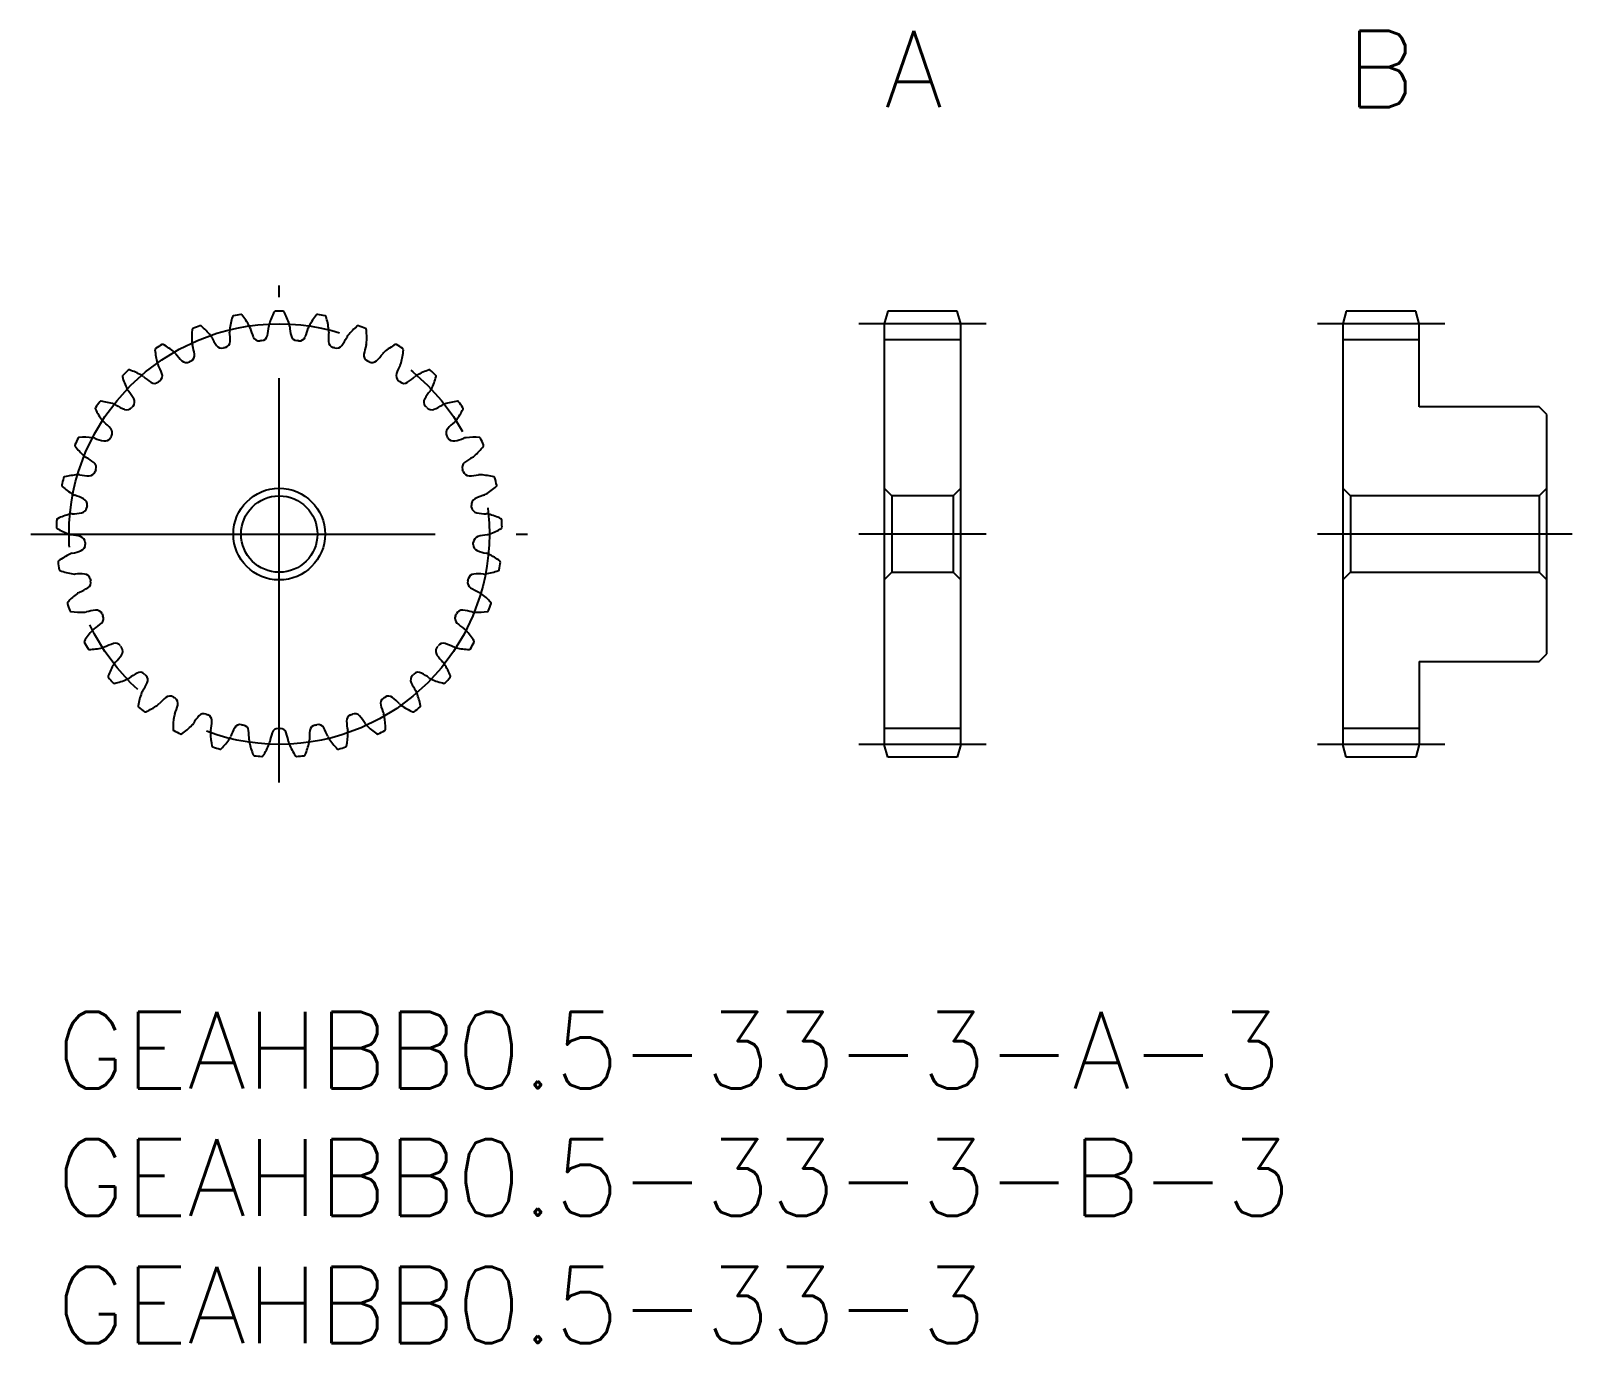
# Model space of a CAD drawing. Extents: x -1 to 59.5, y -13 to 38.5.
import ezdxf

# ---------------------------------------------------------------- set-up
doc = ezdxf.new("R2010")
doc.units = 0
doc.header["$LTSCALE"] = 0.5
doc.linetypes.add('CENTER', pattern=[50.8, 31.75, -6.35, 6.35, -6.35])
for name, color, linetype in [('MSM_CENTER', 1, 'CENTER'), ('MSM_CONTINUOUS', 7, 'CONTINUOUS'), ('MSM_PART_NUMBER', 7, 'CONTINUOUS')]:
    doc.layers.add(name, color=color, linetype=linetype)
doc.styles.get("Standard").update_dxf_attribs({"font": 'txt.shx', "height": 3, "bigfont": 'bigfont.shx'})

# ---------------------------------------------------------------- blocks, each defined once
blk = doc.blocks.new('*U2')
at = {"layer": 'MSM_PART_NUMBER'}
blk.add_text('GEAHBB0.5-33-3-A-3', height=3, dxfattribs=at).set_placement((0, -3))
blk = doc.blocks.new('*U3')
at = {"layer": 'MSM_PART_NUMBER'}
blk.add_text('GEAHBB0.5-33-3-B-3', height=3, dxfattribs=at).set_placement((0, -8))
blk = doc.blocks.new('*U4')
at = {"layer": 'MSM_PART_NUMBER'}
blk.add_text('GEAHBB0.5-33-3', height=3, dxfattribs=at).set_placement((0, -13))
blk = doc.blocks.new('*U5')
at = {"layer": 'MSM_PART_NUMBER'}
blk.add_text('A', height=3, dxfattribs=at).set_placement((32.5, 35.5))
blk = doc.blocks.new('*U6')
at = {"layer": 'MSM_PART_NUMBER'}
blk.add_text('B', height=3, dxfattribs=at).set_placement((50.634, 35.5))

msp = doc.modelspace()

# ---------------------------------------------------------------- linework, layer by layer
at = {"layer": 'MSM_CENTER'}
for p, q in [((8.75, 9), (8.75, 28.5)), ((36.5, 27), (31.5, 27)), ((54.5, 27), (49.5, 27)), ((-1, 18.75), (18.5, 18.75)), ((36.5, 18.75), (31.5, 18.75)), ((59.5, 18.75), (49.5, 18.75)), ((36.5, 10.5), (31.5, 10.5)), ((54.5, 10.5), (49.5, 10.5))]:
    msp.add_line(p, q, dxfattribs=at)
msp.add_circle((8.75, 18.75), 8.25, dxfattribs=at)
at = {"layer": 'MSM_CONTINUOUS'}
for p, q in [((32.634, 27.5), (32.5, 27)), ((35.366, 27.5), (32.634, 27.5)), ((35.5, 27), (35.366, 27.5)), ((50.634, 27.5), (50.5, 27)), ((53.366, 27.5), (50.634, 27.5)), ((53.5, 27), (53.366, 27.5)), ((32.5, 27), (32.5, 10.5)), ((35.5, 10.5), (35.5, 27)), ((50.5, 27), (50.5, 10.5)), ((53.5, 23.75), (53.5, 27)), ((35.5, 26.375), (32.5, 26.375)), ((53.5, 26.375), (50.5, 26.375)), ((58.2, 23.75), (53.5, 23.75)), ((58.5, 23.45), (58.2, 23.75)), ((58.5, 14.05), (58.5, 23.45)), ((32.5, 20.55), (32.8, 20.25)), ((32.8, 20.25), (32.8, 17.25)), ((35.2, 20.25), (32.8, 20.25)), ((35.2, 20.25), (35.5, 20.55)), ((35.2, 20.25), (35.2, 17.25)), ((50.5, 20.55), (50.8, 20.25)), ((50.8, 20.25), (50.8, 17.25)), ((58.2, 20.25), (50.8, 20.25)), ((58.2, 20.25), (58.5, 20.55)), ((58.2, 20.25), (58.2, 17.25)), ((32.8, 17.25), (32.5, 16.95)), ((32.8, 17.25), (35.2, 17.25)), ((35.5, 16.95), (35.2, 17.25)), ((50.8, 17.25), (50.5, 16.95)), ((50.8, 17.25), (58.2, 17.25)), ((58.5, 16.95), (58.2, 17.25)), ((58.2, 13.75), (58.5, 14.05)), ((53.5, 13.75), (58.2, 13.75)), ((53.5, 13.75), (53.5, 10.5)), ((35.5, 11.125), (32.5, 11.125)), ((53.5, 11.125), (50.5, 11.125)), ((32.634, 10), (32.5, 10.5)), ((35.5, 10.5), (35.366, 10)), ((50.634, 10), (50.5, 10.5)), ((53.5, 10.5), (53.366, 10)), ((35.366, 10), (32.634, 10)), ((53.366, 10), (50.634, 10))]:
    msp.add_line(p, q, dxfattribs=at)
for radius in [1.8, 1.5]:
    msp.add_circle((8.75, 18.75), radius, dxfattribs=at)
for centre, radius, start, end in [((9.538, 26.463), 2.75, 162.73917, 173.63636), ((6.96, 27.264), 0.05, 101.87565, 162.73918), ((8.75, 18.75), 8.75, 99.94253, 101.87565), ((7.248, 27.319), 0.05, 39.07901, 99.94253), ((5.152, 25.617), 2.75, 28.18182, 39.07901), ((10.983, 26.174), 2.75, 151.83008, 162.72727), ((8.603, 27.449), 0.05, 90.96656, 151.83009), ((8.75, 18.75), 8.75, 89.03344, 90.96656), ((8.897, 27.449), 0.05, 28.16992, 89.03344), ((6.517, 26.174), 2.75, 17.27273, 28.16992), ((12.348, 25.617), 2.75, 140.92099, 151.81818), ((10.252, 27.319), 0.05, 80.05747, 140.92099), ((8.75, 18.75), 8.75, 78.12435, 80.05747), ((10.54, 27.264), 0.05, 17.26083, 78.12435), ((7.962, 26.463), 2.75, 6.36364, 17.26083), ((8.064, 26.472), 2.75, 173.64826, 184.54545), ((5.381, 26.771), 0.05, 112.78474, 173.64827), ((8.75, 18.75), 8.75, 110.85162, 112.78474), ((5.653, 26.88), 0.05, 49.9881, 110.85162), ((3.917, 24.812), 2.75, 39.09091, 49.9881), ((7.214, 26.722), 0.411, 173.63636, 186.44068), ((4.282, 26.393), 2.538, 358.10605, 6.40082), ((7.214, 26.722), 0.411, 15.3775, 28.18182), ((10.057, 27.506), 2.538, 195.41736, 203.71213), ((5.81, 27.1), 2.538, 347.19696, 355.49173), ((8.75, 26.869), 0.411, 162.72727, 175.53159), ((8.75, 26.869), 0.411, 4.46841, 17.27273), ((11.69, 27.1), 2.538, 184.50827, 192.80304), ((7.443, 27.506), 2.538, 336.28787, 344.58264), ((10.286, 26.722), 0.411, 151.81818, 164.6225), ((13.218, 26.393), 2.538, 173.59918, 181.89395), ((10.286, 26.722), 0.411, 353.55932, 6.36364), ((13.583, 24.812), 2.75, 130.0119, 140.90909), ((11.847, 26.88), 0.05, 69.14838, 130.0119), ((8.75, 18.75), 8.75, 67.21526, 69.14838), ((12.119, 26.771), 0.05, 6.35174, 67.21526), ((9.436, 26.472), 2.75, 355.45455, 6.35174), ((3.924, 25.989), 0.05, 123.69364, 184.55737), ((8.75, 18.75), 8.75, 121.76072, 123.69383), ((4.171, 26.147), 0.05, 60.89719, 121.76072), ((2.857, 23.788), 2.75, 50, 60.89719), ((5.733, 26.287), 0.411, 184.54545, 197.34977), ((2.917, 25.409), 2.538, 9.01514, 17.30991), ((5.733, 26.287), 0.411, 26.2866, 39.09092), ((8.376, 27.595), 2.538, 206.32646, 214.62122), ((6.493, 26.295), 0.25, 214.62122, 286.6536), ((8.75, 18.75), 7.625, 106.07367, 106.6536), ((6.57, 26.317), 0.25, 286.07368, 358.10605), ((7.962, 26.585), 0.25, 203.71213, 275.74451), ((8.75, 18.75), 7.625, 95.16458, 95.74451), ((8.041, 26.593), 0.25, 275.16459, 347.19696), ((9.459, 26.593), 0.25, 192.80304, 264.83542), ((8.75, 18.75), 7.625, 84.25549, 84.83542), ((9.538, 26.585), 0.25, 264.2555, 336.28787), ((10.93, 26.317), 0.25, 181.89395, 253.92633), ((8.75, 18.75), 7.625, 73.3464, 73.92633), ((11.007, 26.295), 0.25, 253.34641, 325.37878), ((9.124, 27.595), 2.538, 325.37878, 333.67354), ((11.767, 26.287), 0.411, 140.90908, 153.7134), ((14.583, 25.409), 2.538, 162.69009, 170.98486), ((11.767, 26.287), 0.411, 342.65023, 355.45455), ((14.643, 23.788), 2.75, 119.10281, 130), ((13.329, 26.147), 0.05, 58.23928, 119.10281), ((8.75, 18.75), 8.75, 56.30617, 58.23928), ((13.576, 25.989), 0.05, 355.44265, 56.30617), ((6.615, 26.203), 2.75, 184.55736, 195.45454), ((4.361, 25.58), 0.411, 195.45454, 208.25886), ((4.361, 25.58), 0.411, 37.19569, 50.00001), ((6.709, 27.364), 2.538, 217.23555, 225.53032), ((5.106, 25.731), 0.25, 225.53032, 297.56269), ((8.75, 18.75), 7.625, 116.98276, 117.56269), ((5.177, 25.768), 0.25, 296.98277, 9.01514), ((12.323, 25.768), 0.25, 170.98486, 243.01724), ((8.75, 18.75), 7.625, 62.43731, 63.01724), ((12.394, 25.731), 0.25, 242.43732, 314.46968), ((10.791, 27.364), 2.538, 314.46968, 322.76445), ((13.139, 25.58), 0.411, 130, 142.80431), ((13.139, 25.58), 0.411, 331.74114, 344.54546), ((10.885, 26.203), 2.75, 344.54546, 355.44265), ((2.641, 24.944), 0.05, 134.60311, 195.46646), ((5.243, 25.664), 2.75, 195.46645, 206.36364), ((8.75, 18.75), 8.75, 132.66981, 134.60292), ((2.853, 25.147), 0.05, 71.80628, 132.66981), ((2.01, 22.582), 2.75, 60.90909, 71.80628), ((3.148, 24.626), 0.411, 48.10478, 60.90909), ((5.116, 26.822), 2.538, 228.14464, 236.43941), ((1.762, 24.185), 2.538, 19.92423, 28.219), ((3.913, 24.965), 0.25, 307.89186, 19.92423), ((13.587, 24.965), 0.25, 160.07577, 232.10815), ((15.738, 24.185), 2.538, 151.781, 160.07577), ((12.384, 26.822), 2.538, 303.56059, 311.85536), ((14.352, 24.626), 0.411, 119.0909, 131.89522), ((15.49, 22.582), 2.75, 108.19372, 119.09091), ((14.647, 25.147), 0.05, 47.33019, 108.19372), ((8.75, 18.75), 8.75, 45.39708, 47.33019), ((12.257, 25.664), 2.75, 333.63636, 344.53355), ((14.859, 24.944), 0.05, 344.53355, 45.39708), ((3.148, 24.626), 0.411, 206.36363, 219.16795), ((0.86, 22.764), 2.538, 30.83332, 39.12809), ((3.851, 24.915), 0.25, 236.43941, 308.47178), ((8.75, 18.75), 7.625, 127.89185, 128.47178), ((8.75, 18.75), 7.625, 51.52822, 52.10815), ((13.649, 24.915), 0.25, 231.52823, 303.56059), ((16.64, 22.764), 2.538, 140.87191, 149.16668), ((14.352, 24.626), 0.411, 320.83205, 333.63637), ((1.579, 23.676), 0.05, 145.51182, 206.37555), ((3.998, 24.876), 2.75, 206.37554, 217.27273), ((8.75, 18.75), 8.75, 143.5789, 145.51201), ((1.749, 23.915), 0.05, 82.71537, 143.5789), ((1.407, 21.237), 2.75, 71.81818, 82.71537), ((2.137, 23.459), 0.411, 59.01387, 71.81818), ((3.654, 25.989), 2.538, 239.05373, 247.3485), ((2.772, 23.877), 0.25, 247.3485, 319.38087), ((8.75, 18.75), 7.625, 138.80094, 139.38087), ((2.825, 23.937), 0.25, 318.80095, 30.83332), ((14.675, 23.937), 0.25, 149.16668, 221.19906), ((8.75, 18.75), 7.625, 40.61913, 41.19906), ((14.728, 23.877), 0.25, 220.61914, 292.6515), ((13.846, 25.989), 2.538, 292.6515, 300.94627), ((15.363, 23.459), 0.411, 108.18181, 120.98613), ((16.093, 21.237), 2.75, 97.28463, 108.18182), ((13.502, 24.876), 2.75, 322.72727, 333.62446), ((15.751, 23.915), 0.05, 36.4211, 97.28463), ((8.75, 18.75), 8.75, 34.48799, 36.4211), ((15.921, 23.676), 0.05, 333.62446, 34.48799), ((2.137, 23.459), 0.411, 217.27272, 230.07704), ((0.243, 21.198), 2.538, 41.74241, 50.03718), ((17.257, 21.198), 2.538, 129.96282, 138.25759), ((15.363, 23.459), 0.411, 309.92296, 322.72728), ((8.75, 18.75), 8.75, 154.48799, 156.4211), ((0.898, 22.497), 0.05, 93.62446, 154.48799), ((1.069, 19.802), 2.75, 82.72727, 93.62446), ((1.365, 22.123), 0.411, 69.92296, 82.72727), ((2.376, 24.894), 2.538, 249.96282, 258.25759), ((1.91, 22.653), 0.25, 258.25759, 330.28997), ((8.75, 18.75), 7.625, 149.71003, 150.28997), ((1.95, 22.722), 0.25, 329.71004, 41.74241), ((15.55, 22.722), 0.25, 138.25759, 210.28997), ((8.75, 18.75), 7.625, 29.71003, 30.28997), ((15.59, 22.653), 0.25, 209.71004, 281.74241), ((15.124, 24.894), 2.538, 281.74241, 290.03718), ((16.135, 22.123), 0.411, 97.27273, 110.07704), ((16.431, 19.802), 2.75, 86.37554, 97.27273), ((16.602, 22.497), 0.05, 25.51201, 86.37554), ((8.75, 18.75), 8.75, 23.5789, 25.51201), ((0.776, 22.23), 0.05, 156.4213, 217.28464), ((2.925, 23.866), 2.75, 217.28463, 228.18182), ((1.365, 22.123), 0.411, 228.18181, 240.98613), ((16.135, 22.123), 0.411, 299.01387, 311.81819), ((14.575, 23.866), 2.75, 311.81818, 322.71537), ((16.724, 22.23), 0.05, 322.71537, 23.5789), ((-0.067, 19.544), 2.538, 52.6515, 60.94627), ((1.295, 21.288), 0.25, 269.16668, 341.19906), ((1.321, 21.363), 0.25, 340.61914, 52.6515), ((8.75, 18.75), 7.625, 160.61913, 161.19906), ((16.179, 21.363), 0.25, 127.3485, 199.38087), ((8.75, 18.75), 7.625, 18.80094, 19.38087), ((16.205, 21.288), 0.25, 198.80095, 270.83332), ((17.567, 19.544), 2.538, 119.05373, 127.3485), ((0.262, 20.658), 0.05, 167.33019, 228.19373), ((8.75, 18.75), 8.75, 165.39708, 167.33019), ((2.062, 22.671), 2.75, 228.19372, 239.09091), ((0.331, 20.943), 0.05, 104.53355, 165.39708), ((1.009, 18.33), 2.75, 93.63636, 104.53355), ((0.86, 20.664), 0.411, 80.83205, 93.63636), ((1.328, 23.576), 2.538, 260.87191, 269.16668), ((16.172, 23.576), 2.538, 270.83332, 279.12809), ((16.64, 20.664), 0.411, 86.36363, 99.16795), ((16.491, 18.33), 2.75, 75.46645, 86.36364), ((15.438, 22.671), 2.75, 300.90909, 311.80628), ((17.169, 20.943), 0.05, 14.60292, 75.46645), ((8.75, 18.75), 8.75, 12.66981, 14.60292), ((17.238, 20.658), 0.05, 311.80628, 12.66981), ((0.86, 20.664), 0.411, 239.09091, 251.89522), ((-0.058, 17.861), 2.538, 63.56059, 71.85536), ((0.961, 19.91), 0.25, 351.52823, 63.56059), ((16.539, 19.91), 0.25, 116.43941, 188.47178), ((17.558, 17.861), 2.538, 108.14464, 116.43941), ((16.64, 20.664), 0.411, 288.10478, 300.9091), ((1.228, 16.872), 2.75, 104.54545, 115.44265), ((0.641, 19.136), 0.411, 91.74114, 104.54545), ((0.549, 22.084), 2.538, 271.781, 280.07577), ((0.95, 19.831), 0.25, 280.07577, 352.10815), ((8.75, 18.75), 7.625, 171.52822, 172.10815), ((8.75, 18.75), 7.625, 7.89185, 8.47178), ((16.55, 19.831), 0.25, 187.89186, 259.92423), ((16.951, 22.084), 2.538, 259.92423, 268.219), ((16.859, 19.136), 0.411, 75.45454, 88.25886), ((16.272, 16.872), 2.75, 64.55735, 75.45454), ((8.75, 18.75), 8.75, 176.30617, 178.23928), ((0.054, 19.017), 0.05, 178.23928, 239.10282), ((0.068, 19.31), 0.05, 115.44265, 176.30617), ((1.441, 21.334), 2.75, 239.10281, 250), ((16.059, 21.334), 2.75, 290, 300.89719), ((17.432, 19.31), 0.05, 3.69383, 64.55735), ((17.446, 19.017), 0.05, 300.89719, 1.76072), ((8.75, 18.75), 8.75, 1.76072, 3.69383), ((0.641, 19.136), 0.411, 250, 262.80431), ((0.269, 16.21), 2.538, 74.46968, 82.76445), ((0.882, 18.415), 0.25, 2.43732, 74.46968), ((0.886, 18.335), 0.25, 290.98486, 3.01724), ((8.75, 18.75), 7.625, 182.43731, 183.01724), ((8.75, 18.75), 7.625, 356.98276, 357.56269), ((16.614, 18.335), 0.25, 176.98277, 249.01514), ((16.618, 18.415), 0.25, 105.53032, 177.56269), ((17.231, 16.21), 2.538, 97.23555, 105.53032), ((16.859, 19.136), 0.411, 277.19569, 290.00001), ((0.119, 17.657), 0.05, 126.35174, 187.21526), ((8.75, 18.75), 8.75, 187.21526, 189.14838), ((1.719, 15.483), 2.75, 115.45455, 126.35174), ((0.714, 17.595), 0.411, 102.65023, 115.45455), ((0.066, 20.472), 2.538, 282.69009, 290.98486), ((17.434, 20.472), 2.538, 249.01514, 257.30991), ((16.786, 17.595), 0.411, 64.54545, 77.34977), ((15.781, 15.483), 2.75, 53.64826, 64.54545), ((8.75, 18.75), 8.75, 350.85162, 352.78474), ((17.381, 17.657), 0.05, 352.78474, 53.64826), ((0.161, 17.367), 0.05, 189.14857, 250.01191), ((1.084, 19.904), 2.75, 250.0119, 260.90909), ((0.714, 17.595), 0.411, 260.90909, 273.7134), ((0.903, 14.651), 2.538, 85.37878, 93.67354), ((1.088, 16.932), 0.25, 13.34641, 85.37878), ((8.75, 18.75), 7.625, 193.3464, 193.92633), ((8.75, 18.75), 7.625, 346.07367, 346.6536), ((16.412, 16.932), 0.25, 94.62122, 166.6536), ((16.597, 14.651), 2.538, 86.32646, 94.62122), ((16.786, 17.595), 0.411, 266.2866, 279.09092), ((16.416, 19.904), 2.75, 279.09091, 289.9881), ((17.339, 17.367), 0.05, 289.9881, 350.85162), ((2.465, 14.211), 2.75, 126.36364, 137.26083), ((1.078, 16.095), 0.411, 113.55932, 126.36364), ((-0.103, 18.798), 2.538, 293.59918, 301.89395), ((1.106, 16.855), 0.25, 301.89395, 13.92633), ((16.394, 16.855), 0.25, 166.07368, 238.10605), ((17.603, 18.798), 2.538, 238.10605, 246.40082), ((16.422, 16.095), 0.411, 53.63636, 66.44068), ((15.035, 14.211), 2.75, 42.73917, 53.63636), ((0.482, 16.044), 0.05, 137.26083, 198.12435), ((8.75, 18.75), 8.75, 198.12435, 200.05747), ((0.578, 15.766), 0.05, 200.05766, 260.921), ((1.821, 13.24), 2.538, 96.28787, 104.58264), ((1.57, 15.515), 0.25, 24.2555, 96.28787), ((15.93, 15.515), 0.25, 83.71213, 155.74451), ((15.679, 13.24), 2.538, 75.41736, 83.71213), ((16.922, 15.766), 0.05, 279.07901, 339.94253), ((8.75, 18.75), 8.75, 339.94253, 341.87565), ((17.018, 16.044), 0.05, 341.87584, 42.73917), ((1.004, 18.432), 2.75, 260.92099, 271.81818), ((1.078, 16.095), 0.411, 271.81817, 284.6225), ((0.048, 17.121), 2.538, 304.50827, 312.80304), ((1.603, 15.442), 0.25, 312.80304, 24.83542), ((8.75, 18.75), 7.625, 204.25549, 204.83542), ((15.897, 15.442), 0.25, 155.16459, 227.19696), ((8.75, 18.75), 7.625, 335.16458, 335.74451), ((17.452, 17.121), 2.538, 227.19696, 235.49173), ((16.422, 16.095), 0.411, 255.3775, 268.18182), ((16.496, 18.432), 2.75, 268.18182, 279.07901), ((1.143, 14.528), 0.05, 148.16992, 209.03344), ((3.437, 13.104), 2.75, 137.27273, 148.16992), ((1.719, 14.691), 0.411, 124.46841, 137.27273), ((15.781, 14.691), 0.411, 42.72727, 55.53159), ((14.063, 13.104), 2.75, 31.83008, 42.72727), ((16.357, 14.528), 0.05, 330.96675, 31.83008), ((8.75, 18.75), 8.75, 209.03344, 210.96656), ((1.29, 14.274), 0.05, 210.96675, 271.83009), ((1.204, 16.972), 2.75, 271.83008, 282.72727), ((1.719, 14.691), 0.411, 282.72727, 295.53159), ((2.989, 12.028), 2.538, 107.19696, 115.49173), ((2.312, 14.215), 0.25, 35.16457, 107.19696), ((0.514, 15.504), 2.538, 315.41736, 323.71213), ((8.75, 18.75), 7.625, 215.16458, 215.74451), ((2.358, 14.15), 0.25, 323.71213, 35.74451), ((15.142, 14.15), 0.25, 144.2555, 216.28787), ((8.75, 18.75), 7.625, 324.25549, 324.83542), ((16.986, 15.504), 2.538, 216.28787, 224.58264), ((15.188, 14.215), 0.25, 72.80304, 144.83542), ((14.511, 12.028), 2.538, 64.50827, 72.80304), ((15.781, 14.691), 0.411, 244.46841, 257.27273), ((16.296, 16.972), 2.75, 257.27273, 268.16992), ((16.21, 14.274), 0.05, 268.16992, 329.03344), ((8.75, 18.75), 8.75, 329.03344, 330.96656), ((4.602, 12.2), 2.75, 148.18182, 159.07901), ((2.614, 13.433), 0.411, 135.3775, 148.18182), ((3.287, 13.078), 0.25, 46.07368, 118.10605), ((14.213, 13.078), 0.25, 61.89395, 133.92633), ((14.886, 13.433), 0.411, 31.81817, 44.6225), ((12.898, 12.2), 2.75, 20.92099, 31.81818), ((2.08, 13.164), 0.05, 159.07901, 219.94253), ((8.75, 18.75), 8.75, 219.94253, 221.87565), ((2.272, 12.943), 0.05, 221.87584, 282.73918), ((1.677, 15.576), 2.75, 282.73917, 293.63636), ((2.614, 13.433), 0.411, 293.63636, 306.44068), ((4.365, 11.06), 2.538, 118.10605, 126.40082), ((1.277, 14.004), 2.538, 326.32646, 334.62122), ((8.75, 18.75), 7.625, 226.07367, 226.6536), ((3.345, 13.023), 0.25, 334.62122, 46.6536), ((14.155, 13.023), 0.25, 133.34641, 205.37878), ((16.223, 14.004), 2.538, 205.37878, 213.67354), ((8.75, 18.75), 7.625, 313.3464, 313.92633), ((13.135, 11.06), 2.538, 53.59918, 61.89395), ((14.886, 13.433), 0.411, 233.55932, 246.36364), ((15.823, 15.576), 2.75, 246.36364, 257.26083), ((15.228, 12.943), 0.05, 257.26083, 318.12435), ((8.75, 18.75), 8.75, 318.12435, 320.05747), ((15.42, 13.164), 0.05, 320.05747, 20.92099), ((5.916, 11.534), 2.75, 159.09091, 169.9881), ((3.731, 12.368), 0.411, 146.2866, 159.09091), ((5.9, 10.369), 2.538, 129.01514, 137.30991), ((4.459, 12.147), 0.25, 56.98277, 129.01514), ((8.75, 18.75), 7.625, 236.98276, 237.56269), ((4.526, 12.104), 0.25, 345.53032, 57.56269), ((12.974, 12.104), 0.25, 122.43732, 194.46968), ((8.75, 18.75), 7.625, 302.43731, 303.01724), ((13.041, 12.147), 0.25, 50.98486, 123.01724), ((11.6, 10.369), 2.538, 42.69009, 50.98486), ((13.769, 12.368), 0.411, 20.90908, 33.7134), ((11.584, 11.534), 2.75, 10.0119, 20.90909), ((3.257, 12.003), 0.05, 169.9881, 230.85162), ((8.75, 18.75), 8.75, 230.85162, 232.78474), ((3.488, 11.822), 0.05, 232.78493, 293.64826), ((2.405, 14.295), 2.75, 293.64826, 304.54545), ((3.731, 12.368), 0.411, 304.54545, 317.34977), ((7.333, 11.128), 2.75, 170, 180.89719), ((5.03, 11.534), 0.411, 157.19569, 170.00001), ((2.31, 12.675), 2.538, 337.23555, 345.53032), ((7.537, 9.981), 2.538, 139.92423, 148.219), ((5.786, 11.454), 0.25, 67.89186, 139.92423), ((8.75, 18.75), 7.625, 247.89185, 248.47178), ((5.86, 11.424), 0.25, 356.43941, 68.47178), ((11.64, 11.424), 0.25, 111.52823, 183.56059), ((8.75, 18.75), 7.625, 291.52822, 292.10815), ((11.714, 11.454), 0.25, 40.07577, 112.10815), ((9.963, 9.981), 2.538, 31.781, 40.07577), ((15.19, 12.675), 2.538, 194.46968, 202.76445), ((12.47, 11.534), 0.411, 9.99999, 22.80431), ((10.167, 11.128), 2.75, 359.10281, 10), ((13.769, 12.368), 0.411, 222.65023, 235.45455), ((15.095, 14.295), 2.75, 235.45455, 246.35174), ((14.012, 11.822), 0.05, 246.35174, 307.21526), ((8.75, 18.75), 8.75, 307.21526, 309.14838), ((14.243, 12.003), 0.05, 309.14838, 10.0119), ((4.634, 11.085), 0.05, 180.89719, 241.76072), ((8.75, 18.75), 8.75, 241.76072, 243.69383), ((4.894, 10.951), 0.05, 243.69402, 304.55735), ((3.363, 13.175), 2.75, 304.55735, 315.45454), ((5.03, 11.534), 0.411, 315.45454, 328.25886), ((6.463, 10.96), 0.411, 168.10478, 180.9091), ((8.801, 10.997), 2.75, 180.90909, 191.80628), ((3.576, 11.567), 2.538, 348.14464, 356.43941), ((9.219, 9.91), 2.538, 150.83332, 159.12809), ((7.221, 11.025), 0.25, 78.80095, 150.83332), ((8.75, 18.75), 7.625, 258.80094, 259.38087), ((7.299, 11.01), 0.25, 7.3485, 79.38087), ((5.029, 10.717), 2.538, 359.05373, 7.3485), ((10.883, 10.158), 2.538, 161.74241, 170.03718), ((8.71, 10.875), 0.25, 89.71005, 161.74241), ((8.75, 18.75), 7.625, 269.71003, 270.28997), ((8.79, 10.875), 0.25, 18.25759, 90.28997), ((6.617, 10.158), 2.538, 9.96282, 18.25759), ((12.471, 10.717), 2.538, 172.6515, 180.94627), ((10.201, 11.01), 0.25, 100.61914, 172.6515), ((8.75, 18.75), 7.625, 280.61913, 281.19906), ((10.279, 11.025), 0.25, 29.16668, 101.19906), ((8.281, 9.91), 2.538, 20.87191, 29.16668), ((13.924, 11.567), 2.538, 183.56059, 191.85536), ((8.699, 10.997), 2.75, 348.19372, 359.09091), ((11.037, 10.96), 0.411, 359.0909, 11.89522), ((12.47, 11.534), 0.411, 211.74114, 224.54546), ((14.137, 13.175), 2.75, 224.54546, 235.44265), ((12.606, 10.951), 0.05, 235.44265, 296.30617), ((8.75, 18.75), 8.75, 296.30617, 298.23928), ((12.866, 11.085), 0.05, 298.23928, 359.10281), ((6.158, 10.445), 0.05, 191.80628, 252.66981), ((8.75, 18.75), 8.75, 252.66981, 254.60292), ((6.44, 10.362), 0.05, 254.60311, 315.46645), ((4.515, 12.256), 2.75, 315.46645, 326.36364), ((6.463, 10.96), 0.411, 326.36363, 339.16795), ((7.978, 10.668), 0.411, 179.01387, 191.81819), ((10.268, 11.147), 2.75, 191.81818, 202.71537), ((5.821, 11.572), 2.75, 326.37554, 337.27273), ((7.978, 10.668), 0.411, 337.27272, 350.07704), ((9.522, 10.668), 0.411, 189.92296, 202.72728), ((11.679, 11.572), 2.75, 202.72727, 213.62446), ((7.232, 11.147), 2.75, 337.28463, 348.18182), ((9.522, 10.668), 0.411, 348.18181, 0.98613), ((11.037, 10.96), 0.411, 200.83205, 213.63637), ((12.985, 12.256), 2.75, 213.63636, 224.53355), ((11.06, 10.362), 0.05, 224.53355, 285.39708), ((8.75, 18.75), 8.75, 285.39708, 287.33019), ((11.342, 10.445), 0.05, 287.33019, 348.19372), ((7.777, 10.105), 0.05, 202.71537, 263.5789), ((8.75, 18.75), 8.75, 263.5789, 265.51201), ((8.069, 10.077), 0.05, 265.5122, 326.37554), ((9.431, 10.077), 0.05, 213.62446, 274.488), ((8.75, 18.75), 8.75, 274.48799, 276.4211), ((9.723, 10.105), 0.05, 276.4211, 337.28463)]:
    msp.add_arc(centre, radius, start, end, dxfattribs=at)

# ---------------------------------------------------------------- block references
for name in ['*U5', '*U6', '*U2', '*U3', '*U4']:
    msp.add_blockref(name, (0, 0), dxfattribs=at)

doc.saveas('drawing.dxf')
